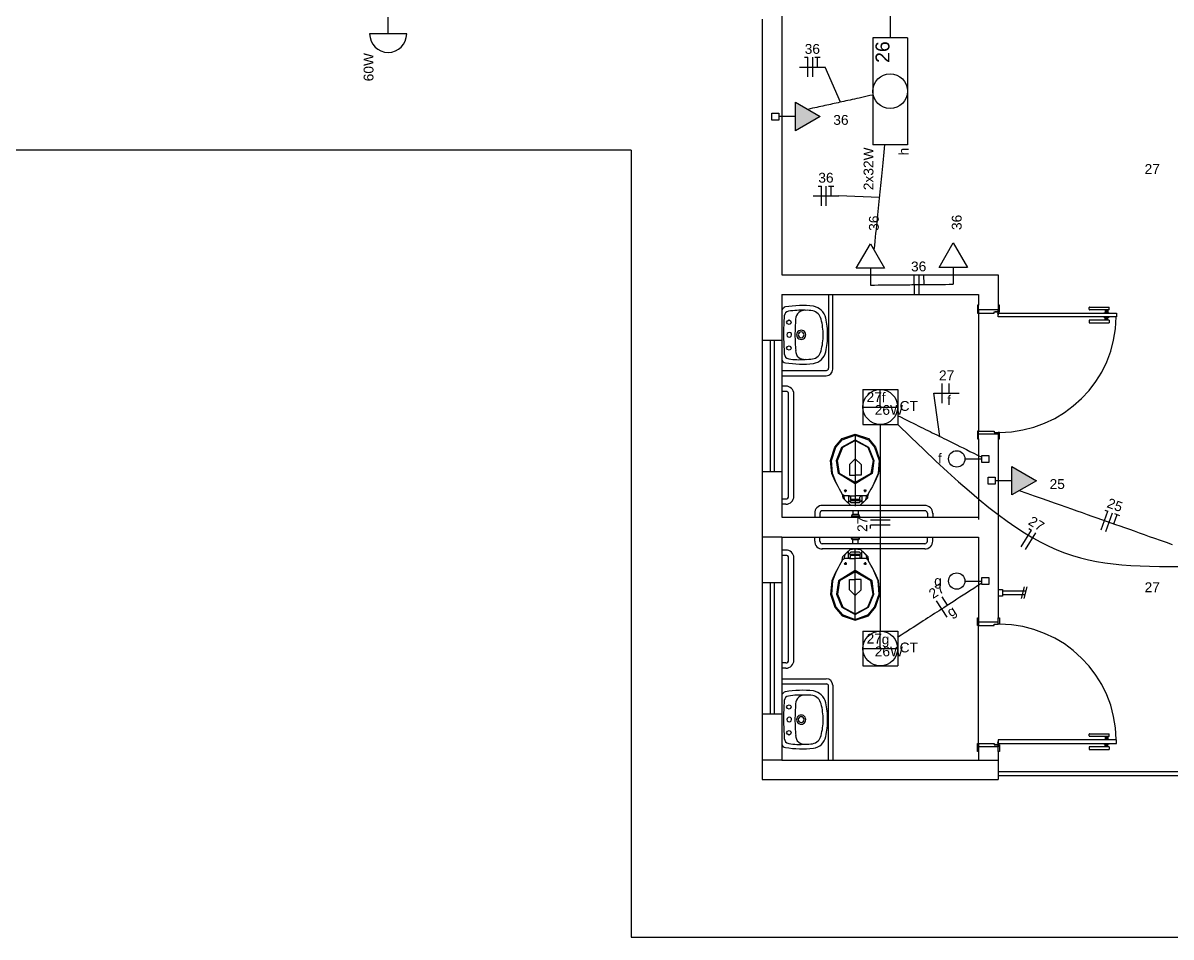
# Model space of a CAD drawing. Header units: millimetres. Extents: x -182 to 147, y -1396 to 58.
# Drawn here: x -142.44 to -124.93, y 17.43 to 31.37 of the extents above; entities that cross this region are included whole.
import ezdxf

# ---------------------------------------------------------------- set-up
doc = ezdxf.new("R2010")
doc.units = ezdxf.units.MM
doc.header["$LTSCALE"] = 10
doc.header["$MEASUREMENT"] = 0
for name, color, linetype in [('Arquitetura', 8, 'Continuous'), ('EL-Condutos', 4, 'Continuous'), ('EL-Fios (Fase 1)', 7, 'Continuous'), ('EL-Fios (Fase 2)', 7, 'Continuous'), ('EL-Fios (Fase 3)', 7, 'Continuous'), ('EL-Fios (Neutro)', 170, 'Continuous'), ('EL-Fios (Retorno)', 10, 'Continuous'), ('EL-Fios (Terra)', 90, 'Continuous'), ('EL-Textos fios', 7, 'Continuous'), ('P-SIMBOL', 170, 'Continuous'), ('Textos', 7, 'Continuous')]:
    doc.layers.add(name, color=color, linetype=linetype)
doc.styles.add('Arial', font='arial.ttf')

msp = doc.modelspace()

# ---------------------------------------------------------------- hatches: boundary and pattern name
at = {"layer": 'P-SIMBOL', "linetype": 'Continuous'}
for points in [[(-130.6528, 29.723), (-130.2778, 29.9395), (-130.6528, 30.156)], [(-127.3538, 24.1691), (-126.9788, 24.3856), (-127.3538, 24.6021)]]:
    msp.add_hatch(color=256, dxfattribs=at).paths.add_polyline_path(points)

# ---------------------------------------------------------------- linework, layer by layer
at = {"layer": 'Arquitetura', "linetype": 'Continuous'}
for p, q in [((-130.862, 38.7259), (-130.862, 27.5259)), ((-131.163, 31.4259), (-131.163, 19.8269)), ((-133.163, 29.4259), (-145.862, 29.4259)), ((-133.163, 29.4259), (-133.163, 17.4259)), ((-127.563, 27.5259), (-127.563, 27.0629)), ((-130.862, 27.2259), (-130.862, 23.8269)), ((-127.862, 27.2259), (-127.862, 27.0629)), ((-131.043, 26.5259), (-131.043, 24.5199)), ((-130.983, 26.5259), (-130.983, 24.5199)), ((-127.862, 25.0229), (-127.862, 23.7929)), ((-127.563, 25.0229), (-127.563, 22.2959)), ((-130.862, 23.5259), (-130.862, 20.1259)), ((-127.862, 23.5259), (-127.862, 22.2959)), ((-131.043, 22.8269), (-131.043, 20.8269)), ((-130.983, 22.8269), (-130.983, 20.8269)), ((-127.862, 20.2559), (-127.862, 20.1259)), ((-127.563, 20.2559), (-127.563, 19.8269))]:
    msp.add_line(p, q, dxfattribs=at)
at = {"layer": 'Arquitetura'}
for p, q in [((-130.862, 27.5259), (-127.563, 27.5259)), ((-130.862, 27.2259), (-127.862, 27.2259)), ((-130.862, 26.9889), (-130.862, 26.6079)), ((-130.791, 26.8029), (-130.778, 26.8239)), ((-130.778, 26.7769), (-130.791, 26.8029)), ((-130.778, 26.8239), (-130.753, 26.8369)), ((-130.753, 26.8369), (-130.732, 26.8239)), ((-130.732, 26.8239), (-130.719, 26.8029)), ((-130.719, 26.8029), (-130.732, 26.7769)), ((-127.862, 26.9429), (-127.862, 25.1429)), ((-127.595, 26.9599), (-127.589, 26.9599)), ((-127.566, 26.9299), (-127.566, 26.9359)), ((-130.862, 26.7349), (-130.862, 26.3579)), ((-130.753, 26.7689), (-130.778, 26.7769)), ((-130.732, 26.7769), (-130.753, 26.7689)), ((-130.862, 26.5259), (-131.163, 26.5259)), ((-130.862, 26.6079), (-130.862, 26.2229)), ((-130.778, 26.4339), (-130.753, 26.4429)), ((-130.753, 26.4429), (-130.732, 26.4339)), ((-130.791, 26.4089), (-130.778, 26.4339)), ((-130.778, 26.3879), (-130.791, 26.4089)), ((-130.753, 26.3749), (-130.778, 26.3879)), ((-130.732, 26.3879), (-130.753, 26.3749)), ((-130.732, 26.4339), (-130.719, 26.4089)), ((-130.719, 26.4089), (-130.732, 26.3879)), ((-130.862, 26.0659), (-130.185, 26.0659)), ((-130.862, 25.9859), (-130.188, 25.9859)), ((-130.801, 25.8269), (-130.862, 25.8269)), ((-130.801, 25.7459), (-130.862, 25.7459)), ((-130.761, 24.1489), (-130.761, 25.7109)), ((-130.681, 24.1489), (-130.681, 25.7109)), ((-129.744, 25.0959), (-129.744, 23.9959)), ((-130.862, 24.5199), (-131.163, 24.5199)), ((-129.914, 24.2339), (-129.874, 24.2339)), ((-129.894, 24.2119), (-129.894, 24.2519)), ((-129.574, 24.2339), (-129.613, 24.2339)), ((-129.594, 24.2119), (-129.594, 24.2519)), ((-130.801, 24.1059), (-130.862, 24.1059)), ((-130.801, 24.0259), (-130.862, 24.0259)), ((-128.685, 24.0079), (-130.247, 24.0079)), ((-130.862, 23.8269), (-127.862, 23.8269)), ((-130.362, 23.8879), (-130.362, 23.8269)), ((-130.282, 23.8879), (-130.282, 23.8269)), ((-128.685, 23.9279), (-130.247, 23.9279)), ((-129.801, 23.8469), (-129.801, 23.8269)), ((-129.678, 23.8429), (-129.801, 23.8429)), ((-129.78, 23.9279), (-129.78, 23.8689)), ((-129.7, 23.8689), (-129.78, 23.8689)), ((-129.7, 23.9279), (-129.7, 23.8689)), ((-129.678, 23.8429), (-129.678, 23.8259)), ((-128.643, 23.8879), (-128.643, 23.8269)), ((-128.563, 23.8879), (-128.563, 23.8269)), ((-130.862, 23.5259), (-131.163, 23.5259)), ((-130.862, 23.5259), (-127.862, 23.5259)), ((-130.362, 23.4649), (-130.362, 23.5259)), ((-130.282, 23.4649), (-130.282, 23.5259)), ((-129.801, 23.5049), (-129.801, 23.5259)), ((-129.678, 23.5089), (-129.801, 23.5089)), ((-129.78, 23.4249), (-129.78, 23.4839)), ((-129.7, 23.4839), (-129.78, 23.4839)), ((-129.7, 23.4249), (-129.7, 23.4839)), ((-129.678, 23.5089), (-129.678, 23.5259)), ((-128.643, 23.4649), (-128.643, 23.5259)), ((-128.563, 23.4649), (-128.563, 23.5259)), ((-130.801, 23.3269), (-130.862, 23.3269)), ((-128.685, 23.4249), (-130.247, 23.4249)), ((-128.685, 23.3449), (-130.247, 23.3449)), ((-129.744, 22.2569), (-129.744, 23.3569)), ((-130.801, 23.2459), (-130.862, 23.2459)), ((-130.761, 21.6489), (-130.761, 23.2109)), ((-130.681, 21.6489), (-130.681, 23.2109)), ((-129.914, 23.1189), (-129.874, 23.1189)), ((-129.894, 23.1409), (-129.894, 23.1009)), ((-129.574, 23.1189), (-129.613, 23.1189)), ((-129.594, 23.1409), (-129.594, 23.1009)), ((-130.862, 22.8269), (-131.163, 22.8269)), ((-127.211, 22.5869), (-127.165, 22.7649)), ((-127.169, 22.5869), (-127.122, 22.7649)), ((-127.563, 22.7269), (-127.499, 22.7269)), ((-127.499, 22.6249), (-127.563, 22.6249)), ((-127.499, 22.7269), (-127.499, 22.6249)), ((-127.499, 22.7059), (-127.139, 22.7059)), ((-127.152, 22.6469), (-127.499, 22.6469)), ((-127.862, 20.3759), (-127.862, 22.1759)), ((-130.801, 21.6059), (-130.862, 21.6059)), ((-130.801, 21.5259), (-130.862, 21.5259)), ((-130.862, 21.3659), (-130.188, 21.3659)), ((-130.862, 21.2859), (-130.185, 21.2859)), ((-130.862, 21.1209), (-130.862, 20.7399)), ((-130.862, 20.8669), (-130.862, 20.4909)), ((-130.791, 20.9349), (-130.778, 20.9559)), ((-130.778, 20.9099), (-130.791, 20.9349)), ((-130.778, 20.9559), (-130.753, 20.9689)), ((-130.753, 20.9009), (-130.778, 20.9099)), ((-130.753, 20.9689), (-130.732, 20.9559)), ((-130.732, 20.9099), (-130.753, 20.9009)), ((-130.732, 20.9559), (-130.719, 20.9349)), ((-130.719, 20.9349), (-130.732, 20.9099)), ((-130.862, 20.8269), (-131.163, 20.8269)), ((-130.862, 20.7399), (-130.862, 20.3549)), ((-130.791, 20.5409), (-130.778, 20.5669)), ((-130.778, 20.5199), (-130.791, 20.5409)), ((-130.778, 20.5669), (-130.753, 20.5749)), ((-130.753, 20.5069), (-130.778, 20.5199)), ((-130.753, 20.5749), (-130.732, 20.5669)), ((-130.732, 20.5199), (-130.753, 20.5069)), ((-130.732, 20.5669), (-130.719, 20.5409)), ((-130.719, 20.5409), (-130.732, 20.5199)), ((-127.595, 20.3589), (-127.589, 20.3589)), ((-127.566, 20.3889), (-127.566, 20.3829)), ((-130.862, 20.1259), (-131.163, 20.1259)), ((-130.862, 20.1259), (-127.862, 20.1259)), ((-127.862, 20.1259), (-127.563, 20.1259)), ((-131.163, 19.8269), (-127.563, 19.8269)), ((-127.563, 19.9499), (-113.163, 19.9499)), ((-127.563, 19.8899), (-113.163, 19.8899)), ((-133.163, 17.4259), (-87.262, 17.4259))]:
    msp.add_line(p, q, dxfattribs=at)
at = {"layer": 'Arquitetura', "color": 7}
for p, q in [((-130.151, 27.2259), (-130.151, 26.0999)), ((-130.088, 26.0869), (-130.088, 27.2259)), ((-130.151, 20.1259), (-130.151, 21.2529)), ((-130.088, 21.2659), (-130.088, 20.1259))]:
    msp.add_line(p, q, dxfattribs=at)
at = {"layer": 'Arquitetura', "color": 3, "linetype": 'Continuous'}
for p, q in [((-126.179, 26.9999), (-126.179, 27.0279)), ((-126.173, 27.0329), (-125.87, 27.0329)), ((-125.87, 26.9929), (-126.173, 26.9929)), ((-126.179, 26.8259), (-126.179, 26.7979)), ((-125.87, 26.8329), (-126.173, 26.8329)), ((-126.173, 26.7929), (-125.87, 26.7929)), ((-125.953, 26.9469), (-125.873, 26.9469)), ((-125.953, 26.8789), (-125.873, 26.8789)), ((-126.179, 20.4929), (-126.179, 20.5209)), ((-126.173, 20.5259), (-125.87, 20.5259)), ((-126.179, 20.3189), (-126.179, 20.2909)), ((-125.87, 20.4859), (-126.173, 20.4859)), ((-125.87, 20.3269), (-126.173, 20.3269)), ((-125.953, 20.4409), (-125.873, 20.4409)), ((-125.953, 20.3719), (-125.873, 20.3719)), ((-126.173, 20.2859), (-125.87, 20.2859))]:
    msp.add_line(p, q, dxfattribs=at)
at = {"layer": 'Arquitetura', "color": 3}
for p, q in [((-125.933, 26.9929), (-125.933, 26.9469)), ((-125.913, 26.9929), (-125.913, 26.9469)), ((-125.893, 26.9929), (-125.893, 26.9469)), ((-125.87, 26.9929), (-125.87, 27.0329)), ((-125.953, 26.9469), (-125.953, 26.9429)), ((-125.953, 26.8789), (-125.953, 26.8829)), ((-125.933, 26.8329), (-125.933, 26.8789)), ((-125.913, 26.8329), (-125.913, 26.8789)), ((-125.893, 26.8329), (-125.893, 26.8789)), ((-125.873, 26.9469), (-125.873, 26.9429)), ((-125.873, 26.8789), (-125.873, 26.8829)), ((-125.87, 26.8329), (-125.87, 26.7929)), ((-125.87, 20.4859), (-125.87, 20.5259)), ((-125.953, 20.4409), (-125.953, 20.4359)), ((-125.953, 20.3719), (-125.953, 20.3759)), ((-125.933, 20.4859), (-125.933, 20.4409)), ((-125.933, 20.3269), (-125.933, 20.3719)), ((-125.913, 20.4859), (-125.913, 20.4409)), ((-125.913, 20.3269), (-125.913, 20.3719)), ((-125.893, 20.4859), (-125.893, 20.4409)), ((-125.893, 20.3269), (-125.893, 20.3719)), ((-125.873, 20.4409), (-125.873, 20.4359)), ((-125.873, 20.3719), (-125.873, 20.3759)), ((-125.87, 20.3269), (-125.87, 20.2859))]:
    msp.add_line(p, q, dxfattribs=at)
at = {"layer": 'Arquitetura', "color": 2}
for p, q in [((-127.563, 26.9429), (-125.762, 26.9429)), ((-127.563, 26.8829), (-127.563, 26.9429)), ((-125.762, 26.8829), (-127.563, 26.8829)), ((-125.762, 26.9429), (-125.762, 26.8829)), ((-125.762, 20.4359), (-127.563, 20.4359)), ((-127.563, 20.4359), (-127.563, 20.3759)), ((-127.563, 20.3759), (-125.762, 20.3759)), ((-125.762, 20.3759), (-125.762, 20.4359))]:
    msp.add_line(p, q, dxfattribs=at)
at = {"layer": 'Arquitetura', "color": 3}
for points in [[(-127.862, 26.9429), (-127.862, 26.9929), (-127.862, 27.0629), (-127.882, 27.0629), (-127.882, 26.9429), (-127.862, 26.9429)], [(-127.543, 26.9629), (-127.543, 27.0629), (-127.563, 27.0629), (-127.563, 26.9629), (-127.543, 26.9629)], [(-127.862, 25.0229), (-127.862, 25.1429), (-127.882, 25.1429), (-127.882, 25.0229), (-127.862, 25.0229)], [(-127.543, 25.0229), (-127.543, 25.1229), (-127.563, 25.1229), (-127.563, 25.0229), (-127.543, 25.0229)], [(-127.862, 22.2959), (-127.862, 22.1759), (-127.882, 22.1759), (-127.882, 22.2959), (-127.862, 22.2959)], [(-127.543, 22.2959), (-127.543, 22.1959), (-127.563, 22.1959), (-127.563, 22.2959), (-127.543, 22.2959)], [(-127.862, 20.3759), (-127.862, 20.3269), (-127.862, 20.2559), (-127.882, 20.2559), (-127.882, 20.3759), (-127.862, 20.3759)], [(-127.543, 20.3559), (-127.543, 20.2559), (-127.563, 20.2559), (-127.563, 20.3559), (-127.543, 20.3559)]]:
    msp.add_lwpolyline(points, close=True, dxfattribs=at)
at = {"layer": 'Arquitetura', "color": 2}
for points in [[(-127.623, 26.9429), (-127.623, 26.9629), (-127.563, 26.9629), (-127.563, 26.9929), (-127.862, 26.9929), (-127.862, 26.9429), (-127.623, 26.9429)], [(-127.623, 25.1429), (-127.623, 25.1229), (-127.563, 25.1229), (-127.563, 25.0929), (-127.862, 25.0929), (-127.862, 25.1429), (-127.623, 25.1429)], [(-127.623, 22.1759), (-127.623, 22.1959), (-127.563, 22.1959), (-127.563, 22.2259), (-127.862, 22.2259), (-127.862, 22.1759), (-127.623, 22.1759)], [(-127.623, 20.3759), (-127.623, 20.3559), (-127.563, 20.3559), (-127.563, 20.3269), (-127.862, 20.3269), (-127.862, 20.3759), (-127.623, 20.3759)]]:
    msp.add_lwpolyline(points, close=True, dxfattribs=at)
at = {"layer": 'Arquitetura', "color": 1}
for points in [[(-127.571, 26.9609), (-127.567, 26.9629), (-127.567, 26.9629), (-127.572, 26.9629), (-127.612, 26.9629), (-127.612, 26.9609), (-127.571, 26.9609)], [(-127.565, 26.9539), (-127.563, 26.9579), (-127.563, 26.9579), (-127.563, 26.9529), (-127.563, 26.9129), (-127.565, 26.9129), (-127.565, 26.9539)], [(-127.571, 20.3579), (-127.567, 20.3559), (-127.567, 20.3559), (-127.572, 20.3559), (-127.612, 20.3559), (-127.612, 20.3579), (-127.571, 20.3579)], [(-127.565, 20.3649), (-127.563, 20.3609), (-127.563, 20.3609), (-127.563, 20.3659), (-127.563, 20.4059), (-127.565, 20.4059), (-127.565, 20.3649)]]:
    msp.add_lwpolyline(points, dxfattribs=at)
at = {"layer": 'Arquitetura'}
for points in [[(-127.598, 26.9589), (-127.595, 26.9599), (-127.595, 26.9609)], [(-127.593, 26.9589), (-127.593, 26.9579), (-127.598, 26.9579), (-127.598, 26.9589), (-127.588, 26.9589), (-127.588, 26.9579), (-127.592, 26.9579), (-127.592, 26.9589)], [(-127.588, 26.9589), (-127.589, 26.9599), (-127.589, 26.9609)], [(-127.567, 26.9319), (-127.567, 26.9319), (-127.567, 26.9279), (-127.567, 26.9279), (-127.567, 26.9379), (-127.567, 26.9379), (-127.567, 26.9339), (-127.567, 26.9339)], [(-127.567, 26.9379), (-127.566, 26.9359), (-127.565, 26.9359)], [(-127.567, 26.9279), (-127.566, 26.9299), (-127.565, 26.9299)], [(-129.834, 24.1559), (-129.904, 24.1559), (-129.94, 24.1759), (-129.94, 24.1759), (-129.942, 24.1819), (-129.943, 24.1829), (-129.943, 24.1829), (-129.984, 24.2559), (-130.007, 24.2959), (-130.007, 24.2959), (-130.049, 24.3759), (-130.049, 24.3759), (-130.1, 24.4959), (-130.1, 24.4959), (-130.12, 24.6959), (-130.12, 24.6959), (-130.055, 24.8959), (-130.055, 24.8959), (-129.943, 25.0269), (-129.943, 25.0269), (-129.744, 25.0959), (-129.744, 25.0959), (-129.544, 25.0269), (-129.544, 25.0269), (-129.433, 24.8959), (-129.433, 24.8959), (-129.368, 24.6959), (-129.368, 24.6959), (-129.388, 24.4959), (-129.388, 24.4959), (-129.438, 24.3759), (-129.438, 24.3759), (-129.48, 24.2959), (-129.48, 24.2959), (-129.504, 24.2559), (-129.504, 24.2559), (-129.545, 24.1829), (-129.545, 24.1819), (-129.545, 24.1819), (-129.548, 24.1759), (-129.583, 24.1559), (-129.583, 24.1559), (-129.653, 24.1559)], [(-129.984, 24.2559), (-130.005, 24.2959), (-130.044, 24.3759), (-130.044, 24.3759), (-130.09, 24.4959), (-130.09, 24.4959), (-130.107, 24.6959), (-130.107, 24.6959), (-130.039, 24.8959), (-130.039, 24.8959), (-129.943, 25.0099), (-129.943, 25.0099), (-129.744, 25.0819), (-129.744, 25.0819), (-129.544, 25.0099), (-129.544, 25.0099), (-129.449, 24.8959), (-129.449, 24.8959), (-129.38, 24.6959), (-129.38, 24.6959), (-129.397, 24.4959), (-129.397, 24.4959), (-129.443, 24.3759), (-129.443, 24.3759), (-129.482, 24.2959), (-129.482, 24.2959), (-129.504, 24.2559)], [(-129.487, 24.4959), (-129.744, 24.3389), (-129.744, 24.3389), (-130, 24.4959), (-130, 24.4959), (-130.028, 24.6959), (-130.028, 24.6959), (-129.948, 24.8959), (-129.948, 24.8959), (-129.744, 25.0099), (-129.744, 25.0099), (-129.54, 24.8959), (-129.54, 24.8959), (-129.459, 24.6959), (-129.459, 24.6959), (-129.487, 24.4959), (-129.487, 24.4959)], [(-129.505, 24.4959), (-129.744, 24.3559), (-129.744, 24.3559), (-129.982, 24.4959), (-129.982, 24.4959), (-130.017, 24.6959), (-130.017, 24.6959), (-129.934, 24.8959), (-129.934, 24.8959), (-129.744, 24.9999), (-129.744, 24.9999), (-129.554, 24.8959), (-129.554, 24.8959), (-129.471, 24.6959), (-129.471, 24.6959), (-129.505, 24.4959), (-129.505, 24.4959)], [(-129.744, 24.7199), (-129.834, 24.6319), (-129.834, 24.6319), (-129.834, 24.4719), (-129.744, 24.4719)], [(-129.744, 24.7199), (-129.653, 24.6319), (-129.653, 24.6319), (-129.653, 24.4719), (-129.744, 24.4719)], [(-129.942, 24.1819), (-129.942, 24.1809), (-129.942, 24.1809), (-129.933, 24.1219), (-129.824, 24.0159), (-129.824, 24.0159), (-129.744, 24.0079), (-129.744, 24.0079), (-129.664, 24.0159), (-129.664, 24.0159), (-129.554, 24.1219), (-129.554, 24.1219), (-129.545, 24.1809), (-129.545, 24.1819), (-129.545, 24.1819)], [(-129.846, 24.1559), (-129.846, 24.0909), (-129.846, 24.0539), (-129.858, 24.0469), (-129.858, 24.0469), (-129.903, 24.0959), (-129.903, 24.0959), (-129.919, 24.1589), (-129.919, 24.1589)], [(-129.846, 24.0909), (-129.806, 24.0509), (-129.806, 24.0509), (-129.744, 24.0509), (-129.682, 24.0509), (-129.642, 24.0909), (-129.642, 24.0909)], [(-129.834, 24.1559), (-129.744, 24.1559)], [(-129.834, 24.1559), (-129.814, 24.1359), (-129.814, 24.1359), (-129.814, 24.1099), (-129.819, 24.0989), (-129.819, 24.0989), (-129.814, 24.0859), (-129.814, 24.0859), (-129.744, 24.0859), (-129.673, 24.0859), (-129.669, 24.0989), (-129.669, 24.0989), (-129.673, 24.1099), (-129.673, 24.1099), (-129.673, 24.1359), (-129.653, 24.1559), (-129.653, 24.1559)], [(-129.814, 24.1029), (-129.744, 24.1029), (-129.673, 24.1029)], [(-129.653, 24.1559), (-129.744, 24.1559)], [(-129.642, 24.1559), (-129.642, 24.0909), (-129.642, 24.0539), (-129.63, 24.0469), (-129.63, 24.0469), (-129.584, 24.0959), (-129.584, 24.0959), (-129.568, 24.1589), (-129.568, 24.1589)], [(-129.942, 23.1709), (-129.942, 23.1719), (-129.942, 23.1719), (-129.933, 23.2309), (-129.824, 23.3369), (-129.824, 23.3369), (-129.744, 23.3449), (-129.744, 23.3449), (-129.664, 23.3369), (-129.664, 23.3369), (-129.554, 23.2309), (-129.554, 23.2309), (-129.545, 23.1719), (-129.545, 23.1709), (-129.545, 23.1709)], [(-129.846, 23.1969), (-129.846, 23.2619), (-129.846, 23.2989), (-129.858, 23.3059), (-129.858, 23.3059), (-129.903, 23.2569), (-129.903, 23.2569), (-129.919, 23.1939), (-129.919, 23.1939)], [(-129.846, 23.2619), (-129.806, 23.3019), (-129.806, 23.3019), (-129.744, 23.3019), (-129.682, 23.3019), (-129.642, 23.2619), (-129.642, 23.2619)], [(-129.642, 23.1969), (-129.642, 23.2619), (-129.642, 23.2989), (-129.63, 23.3059), (-129.63, 23.3059), (-129.584, 23.2569), (-129.584, 23.2569), (-129.568, 23.1939), (-129.568, 23.1939)], [(-129.834, 23.1969), (-129.904, 23.1969), (-129.94, 23.1769), (-129.94, 23.1769), (-129.942, 23.1709), (-129.943, 23.1699), (-129.943, 23.1699), (-129.984, 23.0969), (-130.007, 23.0569), (-130.007, 23.0569), (-130.049, 22.9769), (-130.049, 22.9769), (-130.1, 22.8569), (-130.1, 22.8569), (-130.12, 22.6569), (-130.12, 22.6569), (-130.055, 22.4569), (-130.055, 22.4569), (-129.943, 22.3259), (-129.943, 22.3259), (-129.744, 22.2569), (-129.744, 22.2569), (-129.544, 22.3259), (-129.544, 22.3259), (-129.433, 22.4569), (-129.433, 22.4569), (-129.368, 22.6569), (-129.368, 22.6569), (-129.388, 22.8569), (-129.388, 22.8569), (-129.438, 22.9769), (-129.438, 22.9769), (-129.48, 23.0569), (-129.48, 23.0569), (-129.504, 23.0969), (-129.504, 23.0969), (-129.545, 23.1699), (-129.545, 23.1709), (-129.545, 23.1709), (-129.548, 23.1769), (-129.583, 23.1969), (-129.583, 23.1969), (-129.653, 23.1969)], [(-129.834, 23.1969), (-129.814, 23.2169), (-129.814, 23.2169), (-129.814, 23.2429), (-129.819, 23.2539), (-129.819, 23.2539), (-129.814, 23.2669), (-129.814, 23.2669), (-129.744, 23.2669), (-129.673, 23.2669), (-129.669, 23.2539), (-129.669, 23.2539), (-129.673, 23.2429), (-129.673, 23.2429), (-129.673, 23.2169), (-129.653, 23.1969), (-129.653, 23.1969)], [(-129.834, 23.1969), (-129.744, 23.1969)], [(-129.814, 23.2499), (-129.744, 23.2499), (-129.673, 23.2499)], [(-129.653, 23.1969), (-129.744, 23.1969)], [(-129.984, 23.0969), (-130.005, 23.0569), (-130.044, 22.9769), (-130.044, 22.9769), (-130.09, 22.8569), (-130.09, 22.8569), (-130.107, 22.6569), (-130.107, 22.6569), (-130.039, 22.4569), (-130.039, 22.4569), (-129.943, 22.3429), (-129.943, 22.3429), (-129.744, 22.2709), (-129.744, 22.2709), (-129.544, 22.3429), (-129.544, 22.3429), (-129.449, 22.4569), (-129.449, 22.4569), (-129.38, 22.6569), (-129.38, 22.6569), (-129.397, 22.8569), (-129.397, 22.8569), (-129.443, 22.9769), (-129.443, 22.9769), (-129.482, 23.0569), (-129.482, 23.0569), (-129.504, 23.0969)], [(-129.487, 22.8569), (-129.744, 23.0139), (-129.744, 23.0139), (-130, 22.8569), (-130, 22.8569), (-130.028, 22.6569), (-130.028, 22.6569), (-129.948, 22.4569), (-129.948, 22.4569), (-129.744, 22.3429), (-129.744, 22.3429), (-129.54, 22.4569), (-129.54, 22.4569), (-129.459, 22.6569), (-129.459, 22.6569), (-129.487, 22.8569), (-129.487, 22.8569)], [(-129.505, 22.8569), (-129.744, 22.9969), (-129.744, 22.9969), (-129.982, 22.8569), (-129.982, 22.8569), (-130.017, 22.6569), (-130.017, 22.6569), (-129.934, 22.4569), (-129.934, 22.4569), (-129.744, 22.3529), (-129.744, 22.3529), (-129.554, 22.4569), (-129.554, 22.4569), (-129.471, 22.6569), (-129.471, 22.6569), (-129.505, 22.8569), (-129.505, 22.8569)], [(-129.744, 22.6329), (-129.834, 22.7209), (-129.834, 22.7209), (-129.834, 22.8809), (-129.744, 22.8809)], [(-129.744, 22.6329), (-129.653, 22.7209), (-129.653, 22.7209), (-129.653, 22.8809), (-129.744, 22.8809)], [(-127.598, 20.3609), (-127.595, 20.3589), (-127.595, 20.3579)], [(-127.593, 20.3609), (-127.593, 20.3609), (-127.598, 20.3609), (-127.598, 20.3609), (-127.588, 20.3609), (-127.588, 20.3609), (-127.592, 20.3609), (-127.592, 20.3609)], [(-127.588, 20.3609), (-127.589, 20.3589), (-127.589, 20.3579)], [(-127.567, 20.3869), (-127.567, 20.3869), (-127.567, 20.3909), (-127.567, 20.3909), (-127.567, 20.3809), (-127.567, 20.3809), (-127.567, 20.3859), (-127.567, 20.3859)], [(-127.567, 20.3909), (-127.566, 20.3889), (-127.565, 20.3889)], [(-127.567, 20.3809), (-127.566, 20.3829), (-127.565, 20.3829)]]:
    msp.add_lwpolyline(points, dxfattribs=at)
at = {"layer": 'Arquitetura', "color": 1}
for centre in [(-127.567, 26.9579), (-127.567, 20.3609)]:
    msp.add_circle(centre, 0.005, dxfattribs=at)
at = {"layer": 'Arquitetura'}
for centre in [(-129.894, 24.2339), (-129.594, 24.2339), (-129.894, 23.1189), (-129.594, 23.1189)]:
    msp.add_circle(centre, 0.013, dxfattribs=at)
for centre, radius, start, end in [((-130.774, 26.9369), 0.1044, 110.542, 148.93), ((-130.749, 26.8929), 0.0769, 98.7558, 175.613), ((-130.556, 25.5489), 1.5077, 83.4134, 99.6929), ((-130.564, 25.7579), 1.2273, 87.3231, 99.2415), ((-130.515, 26.8409), 0.1432, 86.6025, 129.6), ((-130.486, 26.3619), 0.6219, 81.3221, 91.8265), ((-130.43, 26.8119), 0.1693, 12.9461, 77.2809), ((-130.424, 26.8149), 0.2349, 12.514, 79.9443), ((-127.406, 26.6229), 3.4312, 175.375, 180.21), ((-127.714, 26.6039), 2.9495, 175.19, 179.939), ((-130.52, 26.8499), 0.1334, 130.344, 179.449), ((-131.385, 26.5799), 1.1531, 1.35244, 13.5038), ((-131.112, 26.6319), 0.947, 358.698, 14.4219), ((-127.547, 26.9069), 1.7842, 270.13, 359.223), ((-130.751, 26.6099), 0.036, 120.019, 180.037), ((-130.751, 26.6099), 0.036, 60.0128, 119.987), ((-130.75, 26.6099), 0.036, 0, 60.0398), ((-130.568, 26.6099), 0.0698, 119.997, 179.999), ((-130.568, 26.6099), 0.0444, 90, 180), ((-130.568, 26.6099), 0.0698, 60.0032, 119.997), ((-130.568, 26.6099), 0.0444, 0, 90), ((-130.568, 26.6099), 0.0698, 0, 59.9929), ((-127.079, 26.6099), 3.7579, 180, 184.414), ((-130.751, 26.6099), 0.036, 180, 240.04), ((-130.751, 26.6099), 0.036, 240.013, 299.987), ((-130.751, 26.6099), 0.036, 300.019, 0.03665), ((-127.958, 26.6099), 2.7052, 180.021, 185.095), ((-130.568, 26.6099), 0.0698, 180, 239.993), ((-130.568, 26.6099), 0.0444, 180.01, 270), ((-130.568, 26.6099), 0.0698, 240.003, 299.997), ((-130.568, 26.6099), 0.0444, 270, 0), ((-130.568, 26.6099), 0.0698, 299.997, 359.999), ((-131.377, 26.6339), 1.1449, 346.458, 358.697), ((-131.113, 26.5879), 0.9482, 345.637, 1.34148), ((-130.746, 26.3249), 0.0803, 183.114, 260.393), ((-130.527, 26.3629), 0.1262, 176.773, 230.755), ((-130.516, 26.3919), 0.1563, 234.652, 272.839), ((-130.419, 26.3969), 0.1567, 278.419, 348.384), ((-130.413, 26.3929), 0.2214, 277.72, 349.592), ((-130.795, 26.2609), 0.0772, 207.867, 258.569), ((-130.555, 27.6699), 1.5061, 260.279, 276.577), ((-130.599, 27.1319), 0.9009, 259.782, 275.797), ((-130.486, 26.8739), 0.6378, 267.995, 278.17), ((-130.188, 26.0869), 0.1, 270, 0), ((-130.797, 25.7109), 0.1158, 359.014, 92.3815), ((-130.797, 25.7109), 0.0361, 0.49198, 96.4638), ((-130.801, 24.1459), 0.1199, 269.866, 1.1338), ((-130.801, 24.1469), 0.0403, 270.051, 2.88624), ((-130.247, 23.8929), 0.1158, 89.0138, 182.381), ((-128.682, 23.8879), 0.1199, 359.866, 91.1338), ((-130.247, 23.8919), 0.0361, 90.492, 186.464), ((-129.775, 23.8419), 0.0272, 102.419, 173.034), ((-129.706, 23.8419), 0.0276, 3.55568, 79.0641), ((-128.683, 23.8879), 0.0403, 0.05138, 92.8862), ((-130.247, 23.4599), 0.1158, 177.619, 270.986), ((-130.247, 23.4609), 0.0361, 173.536, 269.508), ((-129.775, 23.5109), 0.0272, 186.966, 257.581), ((-129.706, 23.5109), 0.0276, 280.936, 356.444), ((-128.683, 23.4649), 0.0403, 267.114, 359.949), ((-128.682, 23.4649), 0.1199, 268.866, 0.13399), ((-130.797, 23.2109), 0.1158, 359.014, 92.3815), ((-130.797, 23.2109), 0.0361, 0.49198, 96.4638), ((-127.547, 20.4119), 1.7842, 0.77689, 89.8705), ((-130.801, 21.6459), 0.1199, 269.866, 1.1338), ((-130.801, 21.6469), 0.0403, 270.051, 2.88624), ((-130.188, 21.2659), 0.1, 0, 90), ((-130.556, 19.6809), 1.5077, 83.4134, 99.6929), ((-130.774, 21.0689), 0.1044, 110.542, 148.93), ((-127.406, 20.7549), 3.4312, 175.375, 180.21), ((-130.749, 21.0259), 0.0769, 98.7558, 175.613), ((-130.564, 19.8899), 1.2273, 87.3231, 99.2415), ((-130.52, 20.9819), 0.1334, 130.344, 179.449), ((-130.515, 20.9729), 0.1432, 86.6025, 129.6), ((-130.486, 20.4949), 0.6219, 81.3221, 91.8265), ((-130.43, 20.9439), 0.1693, 12.9461, 77.2809), ((-130.424, 20.9479), 0.2349, 12.514, 79.9443), ((-127.714, 20.7359), 2.9495, 175.19, 179.939), ((-131.385, 20.7119), 1.1531, 1.35244, 13.5038), ((-131.112, 20.7639), 0.947, 358.698, 14.4219), ((-127.079, 20.7419), 3.7579, 180, 184.414), ((-130.751, 20.7419), 0.036, 120.019, 180.037), ((-130.751, 20.7419), 0.036, 180, 240.04), ((-130.751, 20.7419), 0.036, 60.0128, 119.987), ((-130.751, 20.7419), 0.036, 240.013, 299.987), ((-130.751, 20.7419), 0.036, 300.019, 0.03665), ((-130.75, 20.7419), 0.036, 0, 60.0398), ((-127.958, 20.7419), 2.7052, 180.021, 185.095), ((-130.568, 20.7419), 0.0698, 119.997, 179.999), ((-130.568, 20.7419), 0.0698, 180, 239.993), ((-130.568, 20.7419), 0.0444, 90, 180), ((-130.568, 20.7419), 0.0444, 180.01, 270), ((-130.568, 20.7419), 0.0698, 60.0032, 119.997), ((-130.568, 20.7419), 0.0698, 240.003, 299.997), ((-130.568, 20.7419), 0.0444, 0, 90), ((-130.568, 20.7419), 0.0444, 270, 0), ((-130.568, 20.7419), 0.0698, 0, 59.9929), ((-130.568, 20.7419), 0.0698, 299.997, 359.999), ((-131.377, 20.7669), 1.1449, 346.458, 358.697), ((-131.113, 20.7199), 0.9482, 345.637, 1.34148), ((-130.527, 20.4949), 0.1262, 176.773, 230.755), ((-130.419, 20.5299), 0.1567, 278.419, 348.384), ((-130.795, 20.3929), 0.0772, 207.867, 258.569), ((-130.746, 20.4569), 0.0803, 183.114, 260.393), ((-130.555, 21.8019), 1.5061, 260.279, 276.577), ((-130.599, 21.2649), 0.9009, 259.782, 275.797), ((-130.516, 20.5249), 0.1563, 234.652, 272.839), ((-130.486, 21.0059), 0.6378, 267.995, 278.17), ((-130.413, 20.5249), 0.2214, 277.72, 349.592)]:
    msp.add_arc(centre, radius, start, end, dxfattribs=at)
at = {"layer": 'Arquitetura', "color": 3, "linetype": 'Continuous'}
for centre, start, end in [((-126.173, 26.9989), 170.538, 270), ((-126.173, 27.0269), 90, 170.538), ((-126.173, 26.8269), 90, 189.462), ((-126.173, 26.7989), 189.462, 270), ((-126.173, 20.4929), 170.538, 270), ((-126.173, 20.5199), 90, 170.538), ((-126.173, 20.3199), 90, 189.462), ((-126.173, 20.2919), 189.462, 270)]:
    msp.add_arc(centre, 0.006, start, end, dxfattribs=at)
at = {"layer": 'Arquitetura', "color": 7}
for centre, start, end in [((-130.186, 26.1009), 271.789, 359.089), ((-130.186, 21.2519), 0.91139, 88.211)]:
    msp.add_arc(centre, 0.0344, start, end, dxfattribs=at)
at = {"layer": 'EL-Condutos', "linetype": 'Continuous'}
for points in [[(-129.2124, 31.4781), (-129.2124, 31.3135), (-129.2125, 31.1405)], [(-129.4764, 30.2675), (-129.5211, 30.2576), (-129.564, 30.2481), (-129.6053, 30.239), (-129.6449, 30.2303), (-129.683, 30.2219), (-129.7197, 30.2138), (-129.7552, 30.2059), (-129.7895, 30.1984), (-129.8227, 30.191), (-129.855, 30.1839), (-129.8864, 30.177), (-129.9171, 30.1702), (-129.9472, 30.1636), (-129.9767, 30.157), (-130.0059, 30.1506), (-130.0347, 30.1442), (-130.0633, 30.1379), (-130.0918, 30.1316), (-130.1204, 30.1253), (-130.1491, 30.119), (-130.178, 30.1126), (-130.2072, 30.1061), (-130.2369, 30.0996), (-130.2672, 30.0929), (-130.2981, 30.0861), (-130.3298, 30.0791), (-130.3624, 30.0719), (-130.396, 30.0644), (-130.4306, 30.0568), (-130.4665, 30.0489)], [(-129.2955, 29.5107), (-129.3014, 29.4525), (-129.3072, 29.3958), (-129.3128, 29.3406), (-129.3183, 29.2867), (-129.3237, 29.2339), (-129.329, 29.1822), (-129.3342, 29.1313), (-129.3393, 29.0812), (-129.3443, 29.0318), (-129.3493, 28.9828), (-129.3542, 28.9342), (-129.3592, 28.8859), (-129.3641, 28.8376), (-129.369, 28.7894), (-129.3739, 28.7409), (-129.3789, 28.6922), (-129.3839, 28.6431), (-129.389, 28.5934), (-129.3941, 28.543), (-129.3993, 28.4918), (-129.4046, 28.4397), (-129.4101, 28.3864), (-129.4156, 28.332), (-129.4213, 28.2762), (-129.4271, 28.2189), (-129.4331, 28.16), (-129.4393, 28.0994), (-129.4457, 28.0369), (-129.4522, 27.9724), (-129.459, 27.9058)], [(-129.5137, 27.3692), (-129.4526, 27.3698), (-129.3954, 27.3704), (-129.3418, 27.3709), (-129.2917, 27.3714), (-129.2446, 27.3718), (-129.2003, 27.3722), (-129.1586, 27.3726), (-129.1191, 27.373), (-129.0815, 27.3734), (-129.0457, 27.3737), (-129.0112, 27.374), (-128.9779, 27.3744), (-128.9454, 27.3747), (-128.9135, 27.375), (-128.8819, 27.3753), (-128.8502, 27.3756), (-128.8183, 27.3759), (-128.7858, 27.3762), (-128.7525, 27.3765), (-128.7181, 27.3768), (-128.6822, 27.3772), (-128.6447, 27.3775), (-128.6052, 27.3779), (-128.5635, 27.3783), (-128.5192, 27.3787), (-128.4721, 27.3792), (-128.4219, 27.3797), (-128.3684, 27.3802), (-128.3112, 27.3807), (-128.2501, 27.3813)], [(-129.3619, 25.2464), (-129.3619, 25.1009), (-129.3619, 24.9638), (-129.3619, 24.8344), (-129.3619, 24.7122), (-129.3619, 24.5965), (-129.3619, 24.4868), (-129.3619, 24.3824), (-129.3619, 24.2828), (-129.3619, 24.1874), (-129.3619, 24.0955), (-129.3619, 24.0066), (-129.3619, 23.9202), (-129.3619, 23.8355), (-129.3619, 23.752), (-129.3619, 23.6691), (-129.3619, 23.5862), (-129.3619, 23.5028), (-129.3619, 23.4181), (-129.3619, 23.3317), (-129.3619, 23.243), (-129.3619, 23.1512), (-129.3619, 23.056), (-129.3619, 22.9565), (-129.3619, 22.8523), (-129.3619, 22.7428), (-129.3619, 22.6273), (-129.3619, 22.5054), (-129.3619, 22.3763), (-129.3619, 22.2394), (-129.3619, 22.0943)], [(-129.098, 25.2472), (-128.894, 25.0475), (-128.6998, 24.8604), (-128.5148, 24.6854), (-128.3384, 24.5222), (-128.17, 24.3703), (-128.009, 24.2294), (-127.8548, 24.0991), (-127.7067, 23.9789), (-127.5641, 23.8684), (-127.4266, 23.7672), (-127.2933, 23.6749), (-127.1638, 23.5912), (-127.0374, 23.5156), (-126.9135, 23.4476), (-126.7915, 23.387), (-126.6708, 23.3332), (-126.5508, 23.2859), (-126.4309, 23.2447), (-126.3105, 23.2091), (-126.1889, 23.1788), (-126.0655, 23.1534), (-125.9398, 23.1324), (-125.8112, 23.1154), (-125.6789, 23.1021), (-125.5425, 23.092), (-125.4013, 23.0847), (-125.2547, 23.0798), (-125.102, 23.077), (-124.9428, 23.0757), (-124.7763, 23.0756)], [(-129.0973, 25.3785), (-129.0453, 25.3528), (-128.9961, 25.3285), (-128.9493, 25.3053), (-128.9047, 25.2833), (-128.8622, 25.2623), (-128.8215, 25.2422), (-128.7824, 25.2228), (-128.7447, 25.2042), (-128.7081, 25.1861), (-128.6724, 25.1685), (-128.6375, 25.1512), (-128.603, 25.1341), (-128.5688, 25.1172), (-128.5347, 25.1003), (-128.5003, 25.0834), (-128.4656, 25.0662), (-128.4303, 25.0487), (-128.3941, 25.0309), (-128.3568, 25.0124), (-128.3183, 24.9934), (-128.2783, 24.9736), (-128.2365, 24.953), (-128.1929, 24.9314), (-128.147, 24.9087), (-128.0988, 24.8849), (-128.0479, 24.8597), (-127.9942, 24.8332), (-127.9375, 24.8051), (-127.8775, 24.7755), (-127.814, 24.7441)], [(-127.242, 24.237), (-127.1256, 24.1959), (-127.0147, 24.1567), (-126.9091, 24.1194), (-126.8083, 24.0839), (-126.712, 24.0499), (-126.6199, 24.0173), (-126.5316, 23.9861), (-126.4467, 23.9562), (-126.3649, 23.9273), (-126.2857, 23.8993), (-126.209, 23.8722), (-126.1341, 23.8458), (-126.061, 23.8199), (-125.989, 23.7945), (-125.918, 23.7695), (-125.8475, 23.7446), (-125.7772, 23.7197), (-125.7067, 23.6948), (-125.6357, 23.6698), (-125.5637, 23.6444), (-125.4905, 23.6185), (-125.4157, 23.5921), (-125.3389, 23.5649), (-125.2597, 23.537), (-125.1778, 23.5081), (-125.0928, 23.4781), (-125.0044, 23.4469), (-124.9123, 23.4143)], [(-127.814, 22.8214), (-127.8775, 22.7805), (-127.9375, 22.7419), (-127.9942, 22.7055), (-128.0479, 22.6709), (-128.0988, 22.6382), (-128.147, 22.6072), (-128.1929, 22.5777), (-128.2365, 22.5496), (-128.2783, 22.5228), (-128.3183, 22.497), (-128.3568, 22.4722), (-128.3941, 22.4483), (-128.4303, 22.425), (-128.4656, 22.4023), (-128.5003, 22.38), (-128.5347, 22.3579), (-128.5688, 22.3359), (-128.603, 22.3139), (-128.6375, 22.2917), (-128.6724, 22.2693), (-128.7081, 22.2463), (-128.7447, 22.2228), (-128.7824, 22.1985), (-128.8215, 22.1734), (-128.8622, 22.1472), (-128.9047, 22.1199), (-128.9493, 22.0912), (-128.9961, 22.0611), (-129.0453, 22.0294), (-129.0973, 21.996)]]:
    msp.add_lwpolyline(points, dxfattribs=at)
at = {"layer": 'EL-Fios (Fase 1)'}
msp.add_line((-125.921, 23.6114), (-125.8211, 23.8943), dxfattribs=at)
at = {"layer": 'EL-Fios (Fase 2)'}
for p, q in [((-130.3934, 30.5434), (-130.3934, 30.8434)), ((-130.1859, 28.5795), (-130.1859, 28.8795)), ((-128.768, 27.2264), (-128.7708, 27.5263))]:
    msp.add_line(p, q, dxfattribs=at)
at = {"layer": 'EL-Fios (Fase 3)'}
for p, q in [((-128.418, 25.5679), (-128.418, 25.8679)), ((-129.2119, 23.7831), (-129.5119, 23.7831)), ((-127.149, 23.3354), (-126.9925, 23.5914)), ((-128.3428, 22.3029), (-128.5051, 22.5553))]:
    msp.add_line(p, q, dxfattribs=at)
at = {"layer": 'EL-Fios (Neutro)'}
for p, q in [((-130.5184, 30.8434), (-130.4684, 30.8434)), ((-130.4684, 30.5434), (-130.4684, 30.8434)), ((-130.3109, 28.8795), (-130.2609, 28.8795)), ((-130.2609, 28.5795), (-130.2609, 28.8795)), ((-128.8958, 27.5251), (-128.8458, 27.5256)), ((-128.8429, 27.2256), (-128.8458, 27.5256)), ((-125.9917, 23.6364), (-125.8918, 23.9193)), ((-125.939, 23.9359), (-125.8918, 23.9193)), ((-129.2119, 23.7081), (-129.5119, 23.7081)), ((-129.5119, 23.6581), (-129.5119, 23.7081)), ((-127.0991, 23.6566), (-127.0565, 23.6305)), ((-127.213, 23.3745), (-127.0565, 23.6305))]:
    msp.add_line(p, q, dxfattribs=at)
at = {"layer": 'EL-Fios (Retorno)'}
for p, q in [((-128.313, 25.7179), (-128.313, 25.8679)), ((-128.3356, 22.4859), (-128.4168, 22.6121))]:
    msp.add_line(p, q, dxfattribs=at)
at = {"layer": 'EL-Fios (Terra)'}
for p, q in [((-130.3584, 30.8434), (-130.2784, 30.8434)), ((-130.3184, 30.6934), (-130.3184, 30.8434)), ((-130.1509, 28.8795), (-130.0709, 28.8795)), ((-130.1109, 28.7295), (-130.1109, 28.8795)), ((-128.7358, 27.5267), (-128.6558, 27.5274)), ((-128.6944, 27.3771), (-128.6958, 27.5271)), ((-125.8003, 23.7279), (-125.7504, 23.8694)), ((-125.7881, 23.8827), (-125.7127, 23.856))]:
    msp.add_line(p, q, dxfattribs=at)
at = {"layer": 'EL-Textos fios'}
for p, q in [((-130.5934, 30.6934), (-130.2034, 30.6934)), ((-129.9708, 30.1583), (-130.2034, 30.6934)), ((-130.3859, 28.7295), (-129.9959, 28.7295)), ((-129.3774, 28.7069), (-129.9959, 28.7295)), ((-128.4555, 25.0612), (-128.5443, 25.7179)), ((-128.5443, 25.7179), (-128.1569, 25.7179))]:
    msp.add_line(p, q, dxfattribs=at)
at = {"layer": 'P-SIMBOL'}
for p, q in [((-136.8675, 31.1992), (-136.8675, 31.4562)), ((-136.585, 31.1992), (-137.15, 31.1992)), ((-128.9475, 31.1418), (-129.4775, 31.1418)), ((-129.4775, 31.1418), (-129.4775, 29.5098)), ((-128.9475, 31.1418), (-128.9475, 29.5098)), ((-130.6528, 29.723), (-130.6528, 30.156)), ((-130.6528, 30.156), (-130.2778, 29.9395)), ((-131.0149, 29.8864), (-131.0149, 29.9925)), ((-131.0149, 29.9925), (-130.9088, 29.9925)), ((-130.9088, 29.9925), (-130.9088, 29.8864)), ((-130.9088, 29.8864), (-131.0149, 29.8864)), ((-130.6528, 29.9395), (-130.9088, 29.9395)), ((-130.2778, 29.9395), (-130.6528, 29.723)), ((-128.9475, 29.5098), (-129.4775, 29.5098)), ((-129.7302, 27.6253), (-129.5137, 28.0003)), ((-129.5137, 28.0003), (-129.2972, 27.6253)), ((-128.4666, 27.6373), (-128.2501, 28.0123)), ((-128.2501, 28.0123), (-128.0336, 27.6373)), ((-129.2972, 27.6253), (-129.7302, 27.6253)), ((-129.5137, 27.6253), (-129.5137, 27.3692)), ((-128.0336, 27.6373), (-128.4666, 27.6373)), ((-128.2501, 27.6373), (-128.2501, 27.3813)), ((-129.6269, 25.7743), (-129.0969, 25.7743)), ((-129.6269, 25.7743), (-129.6269, 25.2443)), ((-129.3619, 25.5093), (-129.3619, 25.7743)), ((-129.0969, 25.7743), (-129.0969, 25.2443)), ((-129.6269, 25.5093), (-129.0969, 25.5093)), ((-129.6269, 25.2443), (-129.0969, 25.2443)), ((-128.0719, 24.7183), (-127.8149, 24.7183)), ((-127.8149, 24.6653), (-127.8149, 24.7713)), ((-127.8149, 24.7713), (-127.7088, 24.7713)), ((-127.7088, 24.7713), (-127.7088, 24.6653)), ((-127.7088, 24.6653), (-127.8149, 24.6653)), ((-127.3538, 24.1691), (-127.3538, 24.6021)), ((-127.3538, 24.6021), (-126.9788, 24.3856)), ((-127.7159, 24.3326), (-127.7159, 24.4387)), ((-127.7159, 24.4387), (-127.6098, 24.4387)), ((-127.6098, 24.4387), (-127.6098, 24.3326)), ((-127.3538, 24.3856), (-127.6098, 24.3856)), ((-126.9788, 24.3856), (-127.3538, 24.1691)), ((-127.6098, 24.3326), (-127.7159, 24.3326)), ((-128.0719, 22.8549), (-127.8149, 22.8549)), ((-127.8149, 22.8019), (-127.8149, 22.9079)), ((-127.8149, 22.9079), (-127.7088, 22.9079)), ((-127.7088, 22.8019), (-127.8149, 22.8019)), ((-127.7088, 22.9079), (-127.7088, 22.8019)), ((-129.6269, 22.0908), (-129.0969, 22.0908)), ((-129.6269, 22.0908), (-129.6269, 21.5608)), ((-129.3619, 21.8258), (-129.3619, 22.0908)), ((-129.0969, 22.0908), (-129.0969, 21.5608)), ((-129.6269, 21.8258), (-129.0969, 21.8258)), ((-129.6269, 21.5608), (-129.0969, 21.5608))]:
    msp.add_line(p, q, dxfattribs=at)
for centre, radius in [((-129.2125, 30.3258), 0.265), ((-129.3619, 25.5093), 0.265), ((-128.1969, 24.7183), 0.125), ((-128.1969, 22.8549), 0.125), ((-129.3619, 21.8258), 0.265)]:
    msp.add_circle(centre, radius, dxfattribs=at)
msp.add_arc((-136.8675, 31.1992), 0.2825, 180, 0, dxfattribs=at)

# ---------------------------------------------------------------- texts
at = {"layer": 'EL-Textos fios', "char_height": 0.15, "attachment_point": 8, "line_spacing_factor": 0.6, "style": 'Arial'}
for s, insert, width in [('36', (-130.3984, 30.8929), 0.36), ('36', (-130.1909, 28.929), 0.36), ('27', (-128.3506, 25.9174), 0.36), ('f', (-128.313, 25.5379), 0.18)]:
    msp.add_mtext(s, dxfattribs=dict(at, insert=insert, width=width))
for s, insert, width, rotation in [('36', (-128.7763, 27.5758), 0.36, 0.54431), ('25', (-125.8093, 23.9427), 0.36, 340.54892), ('27', (-129.5614, 23.7206), 0.36, 90.00021), ('27', (-127.02, 23.6662), 0.36, 328.55692), ('27', (-128.4627, 22.6413), 0.36, 32.75027), ('g', (-128.2115, 22.2929), 0.18, 32.75027)]:
    msp.add_mtext(s, dxfattribs=dict(at, insert=insert, width=width, rotation=rotation))
at = {"layer": 'P-SIMBOL', "insert": (-129.2198, 31.0868), "char_height": 0.2118, "width": 0.50832, "attachment_point": 9, "rotation": 90.00021, "line_spacing_factor": 0.6, "style": 'Arial'}
msp.add_mtext('26', dxfattribs=at)
at = {"layer": 'Textos', "char_height": 0.15, "rotation": 90.00021, "line_spacing_factor": 0.6, "style": 'Arial'}
for s, insert, width, attachment_point in [('60W', (-137.0896, 30.692), 0.54, 8), ('2x32W', (-129.4649, 29.468), 0.9, 9), ('h', (-128.93, 29.4632), 0.18, 9), ('36', (-129.3829, 28.3126), 0.36, 8), ('36', (-128.1193, 28.3247), 0.36, 8)]:
    msp.add_mtext(s, dxfattribs=dict(at, insert=insert, width=width, attachment_point=attachment_point))
at = {"layer": 'Textos', "char_height": 0.15, "line_spacing_factor": 0.6, "style": 'Arial'}
for s, insert, width, attachment_point in [('36', (-129.9625, 29.8107), 0.36, 8), ('27', (-125.331, 29.0641), 0.36, 7), ('27', (-129.5713, 25.5854), 0.36, 7), ('f', (-129.3407, 25.5797), 0.18, 7), ('CT', (-129.0673, 25.4483), 0.36, 7), ('26W', (-129.4465, 25.3881), 0.54, 7), ('f', (-128.4239, 24.6508), 0.18, 9), ('25', (-126.6635, 24.2569), 0.36, 8), ('g', (-128.4239, 22.7379), 0.18, 9), ('27', (-125.331, 22.6854), 0.36, 7), ('27', (-129.5713, 21.9019), 0.36, 7), ('g', (-129.3407, 21.8468), 0.18, 7), ('CT', (-129.0673, 21.7648), 0.36, 7), ('26W', (-129.4465, 21.7046), 0.54, 7)]:
    msp.add_mtext(s, dxfattribs=dict(at, insert=insert, width=width, attachment_point=attachment_point))

doc.saveas('drawing.dxf')
